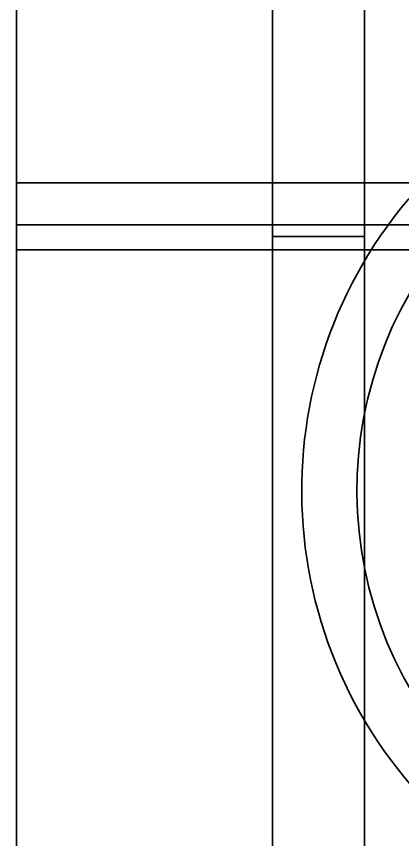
# Model space of a CAD drawing. Header units: millimetres. Extents: x -180 to 3623, y 0 to 2194.
# Drawn here: x 80.16 to 101.14, y 466.06 to 510.75 of the extents above; entities that cross this region are included whole.
import ezdxf

# ---------------------------------------------------------------- set-up
doc = ezdxf.new("R2010")
doc.units = ezdxf.units.MM

# ---------------------------------------------------------------- blocks, each defined once
blk = doc.blocks.new('Drawing View2')
at = {"color": 7, "linetype": 'Continuous', "lineweight": 35}
for p, q in [((-159.9, 212), (-159.9, 163.711)), ((-159.9, 209.73), (-159.9, 161.441)), ((-145.986, 194.172), (-145.986, -270.172)), ((-145.986, 194.172), (-145.986, 160.8)), ((-140.986, 194.172), (-140.986, -1)), ((-140.986, 194.172), (-140.986, 160.8)), ((-79.9, 163.711), (-159.9, 163.711)), ((-159.9, 163.711), (-159.9, 161.441)), ((-159.9, 163.711), (-159.9, 160.08)), ((-159.9, 161.441), (-159.9, 160.08)), ((-79.9, 161.441), (-159.9, 161.441)), ((-145.986, 160.8), (-140.986, 160.8)), ((-145.986, 160.8), (-145.986, -236.8)), ((-140.986, 160.8), (-140.986, -236.8)), ((-159.9, 160.08), (-159.9, -236.08)), ((-79.9, 160.08), (-159.9, 160.08)), ((-159.9, 160.08), (-159.9, -236.08)), ((-79.9, 160.08), (-159.9, 160.08))]:
    blk.add_line(p, q, dxfattribs=at)
for radius, start in [(24.5, 45.3415), (24.5, 45.3415), (21.5, 45.7007)]:
    blk.add_arc((-119.9, 147), radius, start, 225.3415, dxfattribs=at)

msp = doc.modelspace()

# ---------------------------------------------------------------- block references
at = {"color": 7, "linetype": 'Continuous', "lineweight": 35}
msp.add_blockref('Drawing View2', (240.063, 338), dxfattribs=at)

doc.saveas('drawing.dxf')
